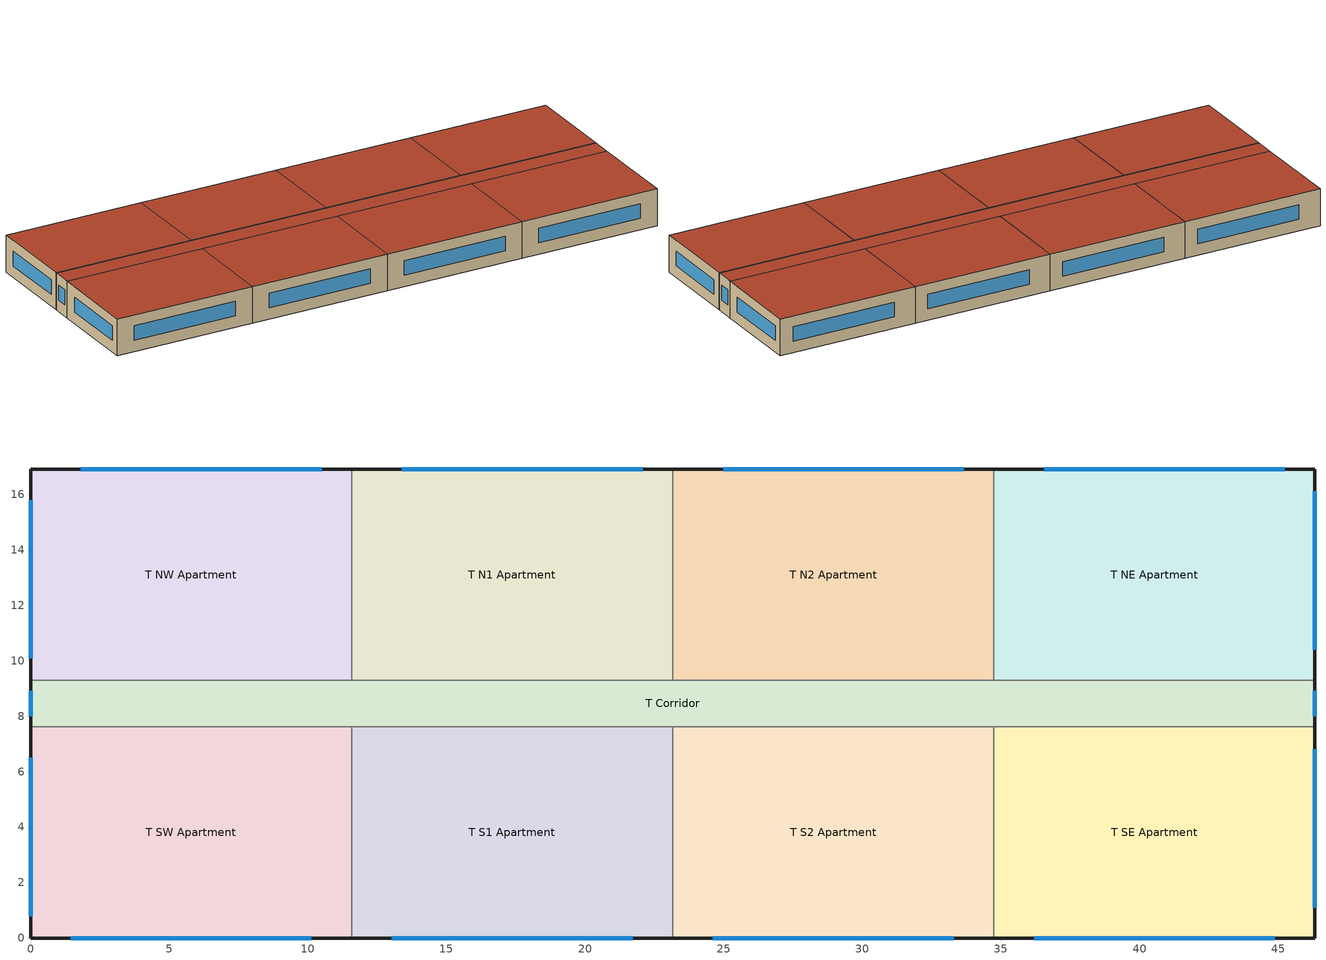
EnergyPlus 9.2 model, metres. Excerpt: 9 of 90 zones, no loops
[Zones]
T SW Apartment
 floor to F9 SW Apartment (int_slab_floor): 0,7.62 11.58,7.62 11.58,0 0,0 z27.43
 wall outside (res_ext_wall): 0,7.62 0,0 11.58,0 z27.43:30.48
 wall to T Corridor (int_wall): 11.58,7.62 0,7.62 z27.43:30.48
 wall to T S1 Apartment (int_wall): 11.58,0 11.58,7.62 z27.43:30.48
 window (Window_U_0.41_SHGC_0.38): 1.45,0 10.13,0 / 0,6.5 0,0.79 z28.38:29.6
 roof outside (res_roof): 11.58,0 11.58,7.62 0,7.62 0,0 z30.48
T NW Apartment
 floor to F9 NW Apartment (int_slab_floor): 0,16.92 11.58,16.92 11.58,9.3 0,9.3 z27.43
 wall outside (res_ext_wall): 11.58,16.92 0,16.92 0,9.3 z27.43:30.48
 wall to T Corridor (int_wall): 0,9.3 11.58,9.3 z27.43:30.48
 wall to T N1 Apartment (int_wall): 11.58,9.3 11.58,16.92 z27.43:30.48
 window (Window_U_0.41_SHGC_0.38): 0,15.8 0,10.08 / 10.5,16.92 1.81,16.92 z28.38:29.6
 roof outside (res_roof): 11.58,9.3 11.58,16.92 0,16.92 0,9.3 z30.48
T SE Apartment
 floor to F9 SE Apartment (int_slab_floor): 34.75,7.62 46.33,7.62 46.33,0 34.75,0 z27.43
 wall outside (res_ext_wall): 34.75,0 46.33,0 46.33,7.62 z27.43:30.48
 wall to T Corridor (int_wall): 46.33,7.62 34.75,7.62 z27.43:30.48
 window (Window_U_0.41_SHGC_0.38): 36.19,0 44.88,0 / 46.33,1.1 46.33,6.81 z28.38:29.6
 roof outside (res_roof): 46.33,0 46.33,7.62 34.75,7.62 34.75,0 z30.48
T NE Apartment
 floor to F9 NE Apartment (int_slab_floor): 34.75,16.92 46.33,16.92 46.33,9.3 34.75,9.3 z27.43
 wall outside (res_ext_wall): 46.33,9.3 46.33,16.92 34.75,16.92 z27.43:30.48
 wall to T Corridor (int_wall): 34.75,9.3 46.33,9.3 z27.43:30.48
 window (Window_U_0.41_SHGC_0.38): 45.25,16.92 36.56,16.92 / 46.33,10.4 46.33,16.11 z28.38:29.6
 roof outside (res_roof): 46.33,9.3 46.33,16.92 34.75,16.92 34.75,9.3 z30.48
T N1 Apartment
 floor to F9 N1 Apartment (int_slab_floor): 11.58,16.92 23.16,16.92 23.16,9.3 11.58,9.3 z27.43
 wall outside (res_ext_wall): 23.16,16.92 11.58,16.92 z27.43:30.48
 wall to T Corridor (int_wall): 11.58,9.3 23.16,9.3 z27.43:30.48
 wall to T N2 Apartment (int_wall): 23.16,9.3 23.16,16.92 z27.43:30.48
 window (Window_U_0.41_SHGC_0.38): 22.08,16.92 13.4,16.92 z28.38:29.6
 roof outside (res_roof): 23.16,9.3 23.16,16.92 11.58,16.92 11.58,9.3 z30.48
T N2 Apartment
 floor to F9 N2 Apartment (int_slab_floor): 23.16,16.92 34.75,16.92 34.75,9.3 23.16,9.3 z27.43
 wall outside (res_ext_wall): 34.75,16.92 23.16,16.92 z27.43:30.48
 wall to T Corridor (int_wall): 23.16,9.3 34.75,9.3 z27.43:30.48
 wall to T NE Apartment (int_wall): 34.75,9.3 34.75,16.92 z27.43:30.48
 window (Window_U_0.41_SHGC_0.38): 33.66,16.92 24.98,16.92 z28.38:29.6
 roof outside (res_roof): 34.75,9.3 34.75,16.92 23.16,16.92 23.16,9.3 z30.48
T S1 Apartment
 floor to F9 S1 Apartment (int_slab_floor): 11.58,7.62 23.16,7.62 23.16,0 11.58,0 z27.43
 wall outside (res_ext_wall): 11.58,0 23.16,0 z27.43:30.48
 wall to T Corridor (int_wall): 23.16,7.62 11.58,7.62 z27.43:30.48
 wall to T S2 Apartment (int_wall): 23.16,0 23.16,7.62 z27.43:30.48
 window (Window_U_0.41_SHGC_0.38): 13.03,0 21.72,0 z28.38:29.6
 roof outside (res_roof): 23.16,0 23.16,7.62 11.58,7.62 11.58,0 z30.48
T S2 Apartment
 floor to F9 S2 Apartment (int_slab_floor): 23.16,7.62 34.75,7.62 34.75,0 23.16,0 z27.43
 wall outside (res_ext_wall): 23.16,0 34.75,0 z27.43:30.48
 wall to T Corridor (int_wall): 34.75,7.62 23.16,7.62 z27.43:30.48
 wall to T SE Apartment (int_wall): 34.75,0 34.75,7.62 z27.43:30.48
 window (Window_U_0.41_SHGC_0.38): 24.61,0 33.3,0 z28.38:29.6
 roof outside (res_roof): 34.75,0 34.75,7.62 23.16,7.62 23.16,0 z30.48
T Corridor
 floor to F9 Corridor (int_slab_floor): 0,9.3 46.33,9.3 46.33,7.62 0,7.62 z27.43
 wall outside (res_ext_wall): 0,9.3 0,7.62 / 46.33,7.62 46.33,9.3 z27.43:30.48
 window (Window_U_0.41_SHGC_0.38): 0,8.91 0,8 / 46.33,8 46.33,8.91 z28.38:29.6
 roof outside (res_roof): 46.33,7.62 46.33,9.3 0,9.3 0,7.62 z30.48
[Building]
High-Rise Apartment: North Axis {deg}=0; Terrain=City; Loads Convergence Tolerance Value=0.04; Temperature Convergence Tolerance Value {deltaC}=0.2; Solar Distribution=FullInteriorAndExterior; Maximum Number of Warmup Days=25; Minimum Number of Warmup Days=6
[Site:Location]
Xian_Shaanxi_CHN Design_Conditions: Latitude {deg}=34.3; Longitude {deg}=108.93; Time Zone {hr}=8; Elevation {m}=397.5
[SizingPeriod:DesignDay] Day of Month=21; Dry-Bulb Temperature Range Modifier Type=DefaultMultipliers; Barometric Pressure {Pa}=96640; Wind Direction {deg}=70; Rain Indicator=No; Snow Indicator=No; Daylight Saving Time Indicator=No
Name | Month | Day Type | Maximum Dry-Bulb Temperature {C} | Daily Dry-Bulb Temperature Range {deltaC} | Humidity Condition Type | Wetbulb or DewPoint at Maximum Dry-Bulb {C} | Wind Speed {m/s} | Solar Model Indicator | Sky Clearness | ASHRAE Clear Sky Optical Depth for Beam Irradiance (taub) | ASHRAE Clear Sky Optical Depth for Diffuse Irradiance (taud) | Enthalpy at Maximum Dry-Bulb {J/kg}
Xian Ann Htg 99.6% Condns DB | 1 | WinterDesignDay | -6.3 | 0 | Wetbulb | -6.3 | 1.1 | ASHRAEClearSky | 0
Xian Ann Htg 99% Condns DB | 1 | WinterDesignDay | -4.8 | 0 | Wetbulb | -4.8 | 1.1 | ASHRAEClearSky | 0
Xian Ann Hum_n 99.6% Condns DP=>MCDB | 1 | WinterDesignDay | 1.6 | 0 | Dewpoint | -18.1 | 1.1 | ASHRAEClearSky | 0
Xian Ann Hum_n 99% Condns DP=>MCDB | 1 | WinterDesignDay | 1.7 | 0 | Dewpoint | -15.3 | 1.1 | ASHRAEClearSky | 0
Xian Ann Htg Wind 99.6% Condns WS=>MCDB | 1 | WinterDesignDay | 3 | 0 | Wetbulb | 3 | 7.3 | ASHRAEClearSky | 0
Xian Ann Htg Wind 99% Condns WS=>MCDB | 1 | WinterDesignDay | 1.8 | 0 | Wetbulb | 1.8 | 6.3 | ASHRAEClearSky | 0
Xian Ann Clg .4% Condns DB=>MWB | 7 | SummerDesignDay | 35.9 | 9.2 | Wetbulb | 23.3 | 2.9 | ASHRAETau |  | 0.807 | 1.369
Xian Ann Clg 1% Condns DB=>MWB | 7 | SummerDesignDay | 34.4 | 9.2 | Wetbulb | 23.1 | 2.9 | ASHRAETau |  | 0.807 | 1.369
Xian Ann Clg 2% Condns DB=>MWB | 7 | SummerDesignDay | 33 | 9.2 | Wetbulb | 22.9 | 2.9 | ASHRAETau |  | 0.807 | 1.369
Xian Ann Clg .4% Condns WB=>MDB | 7 | SummerDesignDay | 32 | 9.2 | Wetbulb | 26.4 | 2.9 | ASHRAETau |  | 0.807 | 1.369
Xian Ann Clg 1% Condns WB=>MDB | 7 | SummerDesignDay | 30.9 | 9.2 | Wetbulb | 25.5 | 2.9 | ASHRAETau |  | 0.807 | 1.369
Xian Ann Clg 2% Condns WB=>MDB | 7 | SummerDesignDay | 30 | 9.2 | Wetbulb | 24.8 | 2.9 | ASHRAETau |  | 0.807 | 1.369
Xian Ann Clg .4% Condns DP=>MDB | 7 | SummerDesignDay | 29.9 | 9.2 | Dewpoint | 25 | 2.9 | ASHRAETau |  | 0.807 | 1.369
Xian Ann Clg 1% Condns DP=>MDB | 7 | SummerDesignDay | 28.9 | 9.2 | Dewpoint | 24 | 2.9 | ASHRAETau |  | 0.807 | 1.369
Xian Ann Clg 2% Condns DP=>MDB | 7 | SummerDesignDay | 28.1 | 9.2 | Dewpoint | 23.2 | 2.9 | ASHRAETau |  | 0.807 | 1.369
Xian Ann Clg .4% Condns Enth=>MDB | 7 | SummerDesignDay | 32 | 9.2 | Enthalpy |  | 2.9 | ASHRAETau |  | 0.807 | 1.369 | 85500
Xian Ann Clg 1% Condns Enth=>MDB | 7 | SummerDesignDay | 31.1 | 9.2 | Enthalpy |  | 2.9 | ASHRAETau |  | 0.807 | 1.369 | 81500
Xian Ann Clg 2% Condns Enth=>MDB | 7 | SummerDesignDay | 30.1 | 9.2 | Enthalpy |  | 2.9 | ASHRAETau |  | 0.807 | 1.369 | 78200
[Site:GroundTemperature:BuildingSurface]
20.31, 20.26, 20.3, 20.32, 20.42, 22.72, 23.17, 23.28, 23.32, 21.04, 20.61, 20.42
[Site:WaterMainsTemperature]
Calculation Method=CORRELATION; Annual Average Outdoor Air Temperature {C}=9.95; Maximum Difference In Monthly Average Outdoor Air Temperatures {deltaC}=23.7
[Material]
Name | Roughness | Thickness {m} | Conductivity {W/m-K} | Density {kg/m3} | Specific Heat {J/kg-K} | Thermal Absorptance | Solar Absorptance | Visible Absorptance
Std Wood 6inch | MediumSmooth | 0.15 | 0.12 | 540 | 1210 | 0.9 | 0.7 | 0.7
F07 25mm stucco | Smooth | 0.0254 | 0.72 | 1856 | 840 | 0.9 | 0.7 | 0.7
F08 Metal surface | Smooth | 0.0008 | 45.28 | 7824 | 500
F13 Built-up roofing | Rough | 0.0095 | 0.16 | 1120 | 1460 | 0.9 | 0.7
G01 13mm gypsum board | Smooth | 0.0127 | 0.16 | 800 | 1090 | 0.9 | 0.7 | 0.5
G01 16mm gypsum board | MediumSmooth | 0.0159 | 0.16 | 800 | 1090
100mm Normalweight concrete floor | MediumRough | 0.1016 | 2.31 | 2322 | 832
[Material:NoMass] Thermal Absorptance=0.9; Solar Absorptance=0.7
Name | Roughness | Thermal Resistance {m2-K/W} | Visible Absorptance
CP02 CARPET PAD | VeryRough | 0.21648 | 0.8
Res_Roof_Insulation | MediumSmooth | 5.30668 | 0.7
Res_Exterior_Wall_Insulation | MediumSmooth | 2.81828 | 0.7
[WindowMaterial:Glazing] Optical Data Type=SpectralAverage; Infrared Transmittance at Normal Incidence=0; Front Side Infrared Hemispherical Emissivity=0.84
Name | Thickness {m} | Solar Transmittance at Normal Incidence | Front Side Solar Reflectance at Normal Incidence | Back Side Solar Reflectance at Normal Incidence | Visible Transmittance at Normal Incidence | Front Side Visible Reflectance at Normal Incidence | Back Side Visible Reflectance at Normal Incidence | Back Side Infrared Hemispherical Emissivity | Conductivity {W/m-K}
Glass_102_LayerAvg | 0.003048 | 0.833848 | 0.0747638 | 0.0748545 | 0.89926 | 0.082563 | 0.082564 | 0.84 | 1
Glass_8652_LayerAvg | 0.003059 | 0.343691 | 0.298987 | 0.462105 | 0.487937 | 0.209449 | 0.306829 | 0.39 | 0.962
[WindowMaterial:Gas]
Gap_1_W_0_0127: Gas Type=Air; Thickness {m}=0.0127
[Construction]
InteriorFurnishings: Std Wood 6inch
int_wall: G01 13mm gypsum board, G01 13mm gypsum board
int_slab_floor: 100mm Normalweight concrete floor, CP02 CARPET PAD
res_roof: F13 Built-up roofing, Res_Roof_Insulation, F08 Metal surface
res_ext_wall: F07 25mm stucco, G01 16mm gypsum board, Res_Exterior_Wall_Insulation, G01 16mm gypsum board
Window_U_0.41_SHGC_0.38: Glass_8652_LayerAvg, Gap_1_W_0_0127, Glass_102_LayerAvg
[Zone] Type=1; Multiplier=1; Ceiling Height {m}=-9999; Volume {m3}=autocalculate; Floor Area {m2}=autocalculate; Part of Total Floor Area=Yes
T SW Apartment; T NW Apartment; T SE Apartment; T NE Apartment; T N1 Apartment; T N2 Apartment; T S1 Apartment; T S2 Apartment; T Corridor
[InternalMass] Construction=InteriorFurnishings; Surface Area {m2}=88.2493
Name | Zone or ZoneList
T SW Apartment_InternalMass_1 | T SW Apartment
T NW Apartment_InternalMass_1 | T NW Apartment
T SE Apartment_InternalMass_1 | T SE Apartment
T NE Apartment_InternalMass_1 | T NE Apartment
T N1 Apartment_InternalMass_1 | T N1 Apartment
T N2 Apartment_InternalMass_1 | T N2 Apartment
T S1 Apartment_InternalMass_1 | T S1 Apartment
T S2 Apartment_InternalMass_1 | T S2 Apartment
[People] Number of People Schedule=OCC_APT_SCH; Number of People Calculation Method=People; Number of People=2.5; Fraction Radiant=0.3; Sensible Heat Fraction=AUTOCALCULATE; Activity Level Schedule=Activity Schedule
Name | Zone or ZoneList
T SW Apartment People | T SW Apartment
T NW Apartment People | T NW Apartment
T SE Apartment People | T SE Apartment
T NE Apartment People | T NE Apartment
T N1 Apartment People | T N1 Apartment
T N2 Apartment People | T N2 Apartment
T S1 Apartment People | T S1 Apartment
T S2 Apartment People | T S2 Apartment
[Lights] Design Level Calculation Method=Watts/Area; Return Air Fraction=0; Fraction Radiant=0.6; Fraction Visible=0.2; Fraction Replaceable=1; Return Air Fraction Calculated from Plenum Temperature=No
Name | Zone or ZoneList | Schedule | Watts per Zone Floor Area {W/m2}
T SW Apartment_Lights_hardwired | T SW Apartment | LTG_APT_SCH | 6.45835
T NW Apartment_Lights_hardwired | T NW Apartment | LTG_APT_SCH | 6.45835
T SE Apartment_Lights_hardwired | T SE Apartment | LTG_APT_SCH | 6.45835
T NE Apartment_Lights_hardwired | T NE Apartment | LTG_APT_SCH | 6.45835
T N1 Apartment_Lights_hardwired | T N1 Apartment | LTG_APT_SCH | 6.45835
T N2 Apartment_Lights_hardwired | T N2 Apartment | LTG_APT_SCH | 6.45835
T S1 Apartment_Lights_hardwired | T S1 Apartment | LTG_APT_SCH | 6.45835
T S2 Apartment_Lights_hardwired | T S2 Apartment | LTG_APT_SCH | 6.45835
T Corridor_Lights_hardwired | T Corridor | LTG_COR_SCH | 8.52502
T SW Apartment_Lights_plugin | T SW Apartment | LTG_APT_SCH | 2.90626
T NW Apartment_Lights_plugin | T NW Apartment | LTG_APT_SCH | 2.90626
T SE Apartment_Lights_plugin | T SE Apartment | LTG_APT_SCH | 2.90626
T NE Apartment_Lights_plugin | T NE Apartment | LTG_APT_SCH | 2.90626
T N1 Apartment_Lights_plugin | T N1 Apartment | LTG_APT_SCH | 2.90626
T N2 Apartment_Lights_plugin | T N2 Apartment | LTG_APT_SCH | 2.90626
T S1 Apartment_Lights_plugin | T S1 Apartment | LTG_APT_SCH | 2.90626
T S2 Apartment_Lights_plugin | T S2 Apartment | LTG_APT_SCH | 2.90626
[ElectricEquipment] Fraction Latent=0
Name | Zone or ZoneList | Schedule | Design Level Calculation Method | Watts per Zone Floor Area {W/m2} | Fraction Radiant | Fraction Lost | Design Level {W}
T SW Apartment_Plug_TSW_Equip | T SW Apartment | EQP_APT_SCH | Watts/Area | 6.67 | 0.5 | 0
T NW Apartment_Plug_TNW_Equip | T NW Apartment | EQP_APT_SCH | Watts/Area | 6.67 | 0.5 | 0
T SE Apartment_Plug_TSE_Equip | T SE Apartment | EQP_APT_SCH | Watts/Area | 6.67 | 0.5 | 0
T NE Apartment_Plug_TNE_Equip | T NE Apartment | EQP_APT_SCH | Watts/Area | 6.67 | 0.5 | 0
T N1 Apartment_Plug_TN1_Equip | T N1 Apartment | EQP_APT_SCH | Watts/Area | 6.67 | 0.5 | 0
T N2 Apartment_Plug_TN2_Equip | T N2 Apartment | EQP_APT_SCH | Watts/Area | 6.67 | 0.5 | 0
T S1 Apartment_Plug_TS1_Equip | T S1 Apartment | EQP_APT_SCH | Watts/Area | 6.67 | 0.5 | 0
T S2 Apartment_Plug_TS2_Equip | T S2 Apartment | EQP_APT_SCH | Watts/Area | 6.67 | 0.5 | 0
T Corridor_Elevators_Equip | T Corridor | BLDG_ELEVATORS | EquipmentLevel |  | 0 | 0.95 | 20370
Elevators_Lights_Fan | T Corridor | ELEV_LIGHT_FAN_SCH_ADD_DF | EquipmentLevel |  | 0 | 0.95 | 63
[ZoneInfiltration:DesignFlowRate] Schedule=INF_APT_SCH; Design Flow Rate Calculation Method=Flow/ExteriorArea; Constant Term Coefficient=0; Temperature Term Coefficient=0; Velocity Term Coefficient=0.224; Velocity Squared Term Coefficient=0
Name | Zone or ZoneList | Flow per Exterior Surface Area {m3/s-m2}
T SW Apartment_Infiltration | T SW Apartment | 0.000226844
T NW Apartment_Infiltration | T NW Apartment | 0.000226844
T SE Apartment_Infiltration | T SE Apartment | 0.000226844
T NE Apartment_Infiltration | T NE Apartment | 0.000226844
T N1 Apartment_Infiltration | T N1 Apartment | 0.000162552
T N2 Apartment_Infiltration | T N2 Apartment | 0.000162552
T S1 Apartment_Infiltration | T S1 Apartment | 0.000162552
T S2 Apartment_Infiltration | T S2 Apartment | 0.000162552
T Corridor_Infiltration | T Corridor | 6.617e-05
[ZoneVentilation:WindandStackOpenArea] Opening Area {m2}=0.1181; Opening Area Fraction Schedule=Sliding_Doors_Ventilation_Availability_SCH; Opening Effectiveness=autocalculate; Height Difference {m}=15.2393; Discharge Coefficient for Opening=autocalculate; Minimum Indoor Temperature {C}=18.89; Maximum Indoor Temperature {C}=25.56; Delta Temperature {deltaC}=-100; Minimum Outdoor Temperature {C}=15.56; Maximum Outdoor Temperature {C}=26.67; Maximum Wind Speed {m/s}=40
Name | Zone | Effective Angle {deg}
T SW Apartment Sliding Door Ventilation | T SW Apartment | 180
T NW Apartment Sliding Door Ventilation | T NW Apartment | 0
T SE Apartment Sliding Door Ventilation | T SE Apartment | 180
T NE Apartment Sliding Door Ventilation | T NE Apartment | 0
T N1 Apartment Sliding Door Ventilation | T N1 Apartment | 0
T N2 Apartment Sliding Door Ventilation | T N2 Apartment | 0
T S1 Apartment Sliding Door Ventilation | T S1 Apartment | 180
T S2 Apartment Sliding Door Ventilation | T S2 Apartment | 180
[Exterior:Lights]
Facade Lighting: Schedule=Exterior_Lgt_ALWAYS_ON; Design Level {W}=7504.3; Control Option=AstronomicalClock
[Schedule:Compact]
OCC_APT_SCH: Through: 12/31, For: AllDays, Until: 7:00, 1, Until: 8:00, 0.85, Until: 9:00, 0.39, Until: 16:00, 0.25, Until: 17:00, 0.3, Until: 18:00, 0.52, Until: 21:00, 0.87, Until: 24:00, 1
LTG_APT_SCH: Through: 12/31, For: AllDays, Until: 4:00, 0.011316, Until: 5:00, 0.0339481, Until: 6:00, 0.0735542, Until: 7:00, 0.0792122, Until: 8:00, 0.0735542, Until: 9:00, 0.0339481, Until: 15:00, 0.0226321, Until: 16:00, 0.0396061, Until: 17:00, 0.0792122, Until: 18:00, 0.11316, Until: 19:00, 0.152766, Until: 21:00, 0.181056, Until: 22:00, 0.124476, Until: 23:00, 0.0678962, Until: 24:00, 0.0282901
LTG_COR_SCH: Through: 12/31, For: AllDays, Until: 24:00, 0.576875
EQP_APT_SCH: Through: 12/31, For: AllDays, Until: 1:00, 0.45, Until: 2:00, 0.41, Until: 3:00, 0.39, Until: 5:00, 0.38, Until: 6:00, 0.43, Until: 7:00, 0.54, Until: 8:00, 0.65, Until: 9:00, 0.66, Until: 10:00, 0.67, Until: 11:00, 0.69, Until: 12:00, 0.7, Until: 13:00, 0.69, Until: 14:00, 0.66, Until: 15:00, 0.65, Until: 16:00, 0.68, Until: 17:00, 0.8, Until: 19:00, 1, Until: 20:00, 0.93, Until: 21:00, 0.89, Until: 22:00, 0.85, Until: 23:00, 0.71, Until: 24:00, 0.58
INF_APT_SCH; Exterior_Lgt_ALWAYS_ON: Through: 12/31, For: AllDays, Until: 24:00, 1
Activity Schedule: Through: 12/31, For: AllDays, Until: 24:00, 95
BLDG_ELEVATORS; ELEV_LIGHT_FAN_SCH_ADD_DF: Through: 12/31, For: WinterDesignDay, Until: 24:00, 0.05, For: SummerDesignDay, Until: 24:00, 0.5, For: Allotherdays, Until: 04:00, 0.05, Until: 05:00, 0.1, Until: 06:00, 0.2, Until: 07:00, 0.4, Until: 09:00, 0.5, Until: 10:00, 0.35, Until: 16:00, 0.15, Until: 17:00, 0.35, Until: 19:00, 0.5, Until: 21:00, 0.4, Until: 22:00, 0.3, Until: 23:00, 0.2, Until: 24:00, 0.1
Sliding_Doors_Ventilation_Availability_SCH: Through: 12/31, For: WinterDesignDay SummerDesignDay, Until: 24:00, 0, For: Allotherdays, Until: 6:00, 0, Until: 22:00, 1, Until: 24:00, 0
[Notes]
frac_ofpk = 0.131
exterior_light_watts = 7504.3
LPD_apartment_hardwired = 6.45834625
LPD_apartment_plugin = 2.9062557
LPD_office = 10.0104363
LPD_corridor = 8.52501672
economizer_lockout = NoLockout
wlhp_pump_head = 179045.1073
BLDG_ELEVATORS_LIGHTS_FAN_SCH = ELEV_LIGHT_FAN_SCH_ADD_DF
BLDG_ELEVATORS_LIGHTS_FAN_POWER = 63
EQP_OFF_SCH = EQP_OFF_SCH_ADV
pv_surface_area = 0
STD189_overhang = no
ext_lgt_sch = Exterior_Lgt_ALWAYS_ON
AirLoop_Office_DXAC_HeatPump_ERV = No
LTG_SCH_SET = LTG_SET_STD2013
transformer_size = 75000
transformer_eff = 0.986
AirLoop_Office_DXAC_HeatPump_ERV_power = 77.3391895
HTGSETP_OFF_SCH = HTGSETP_OFF_SCH_Yes_Optimum
CLGSETP_OFF_SCH = CLGSETP_OFF_SCH_Yes_Optimum
pipe_heat_loss = 8167.94
skip_EMSprogram = yes
BoilerAM = Yes
OA_BASED_OPTIMUM_START_EMS = yes
Wfile_TMY3 = USA_CO_Denver-Aurora-Buckley.AFB.724695_TMY3.epw
vent_setback_flag = 1
receptacle_ctrl_occ_reduction_frac = 0.92575
receptacle_ctrl_unocc_reduction_frac = 0.6625
SHW_Pump_Head = 29891
CodeName = ASHRAE90.1_STD2016
CZ_City_Old = Boise
AddendumCA_2016 = TwoSpeed
AirLoop_G_SW_ERV = No
AirLoop_G_NW_ERV = No
AirLoop_G_NE_ERV = No
AirLoop_G_N1_ERV = No
AirLoop_G_N2_ERV = No
AirLoop_G_S1_ERV = No
AirLoop_G_S2_ERV = No
